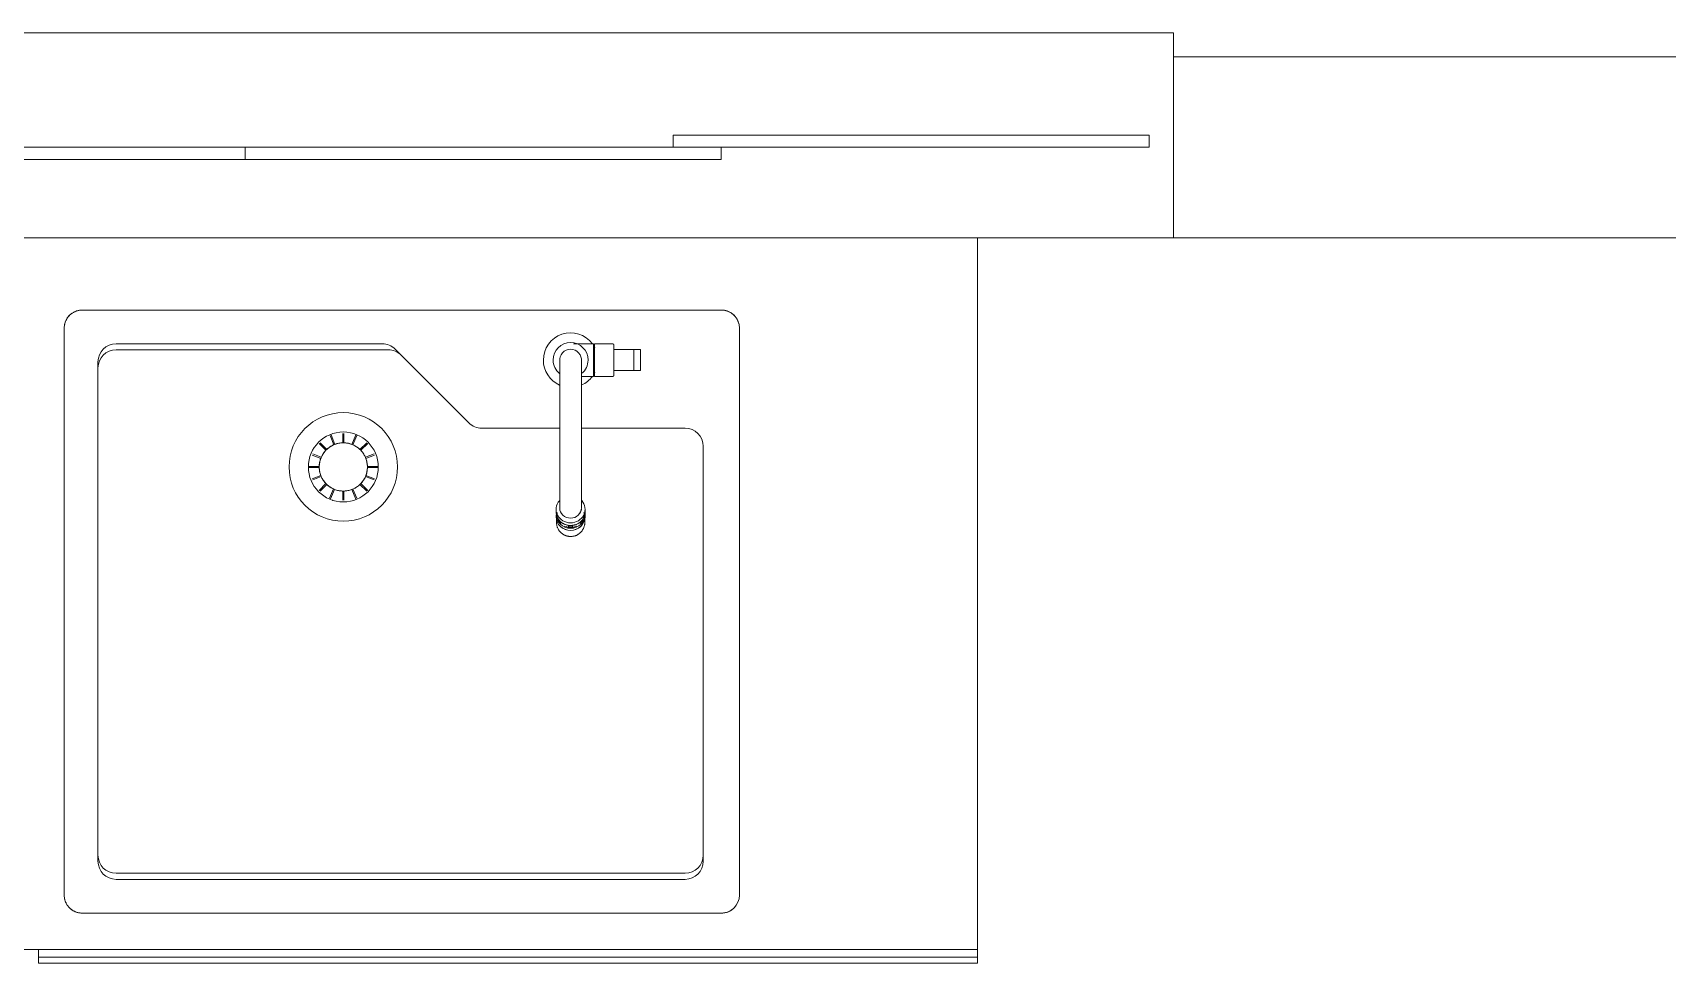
# Model space of a CAD drawing. Header units: millimetres. Extents: x 565.4 to 596.6, y 239.2 to 280.8.
# Drawn here: x 570.659 to 572.014, y 265.059 to 265.83 of the extents above; entities that cross this region are included whole.
import ezdxf

# ---------------------------------------------------------------- set-up
doc = ezdxf.new("R2010")
doc.units = ezdxf.units.MM
doc.header["$LTSCALE"] = 75
for name, color, linetype, lineweight in [('A Arquitetura LRZ', 252, 'Continuous', 9), ('A Esquadrias LRZ', 252, 'Continuous', 9), ('A Mobiliário LRZ', 253, 'Continuous', 9)]:
    doc.layers.add(name, color=color, linetype=linetype, lineweight=lineweight)

msp = doc.modelspace()

# ---------------------------------------------------------------- linework, layer by layer
at = {"layer": 'A Arquitetura LRZ'}
for p, q in [((573.7598, 265.8104), (571.6048, 265.8104)), ((571.6048, 265.6604), (573.1848, 265.6604))]:
    msp.add_line(p, q, dxfattribs=at)
at = {"layer": 'A Esquadrias LRZ'}
for p, q in [((571.6048, 265.8304), (570.0648, 265.8304)), ((571.6048, 265.6604), (571.6048, 265.8304)), ((571.1898, 265.7454), (571.5848, 265.7454)), ((571.1898, 265.7354), (571.1898, 265.7454)), ((571.5848, 265.7454), (571.5848, 265.7354)), ((570.4398, 265.7354), (570.8348, 265.7354)), ((570.8348, 265.7254), (570.4398, 265.7254)), ((570.8348, 265.7354), (570.8348, 265.7254)), ((570.8348, 265.7354), (571.2298, 265.7354)), ((570.8348, 265.7254), (570.8348, 265.7354)), ((571.2298, 265.7254), (570.8348, 265.7254)), ((571.5848, 265.7354), (571.1898, 265.7354)), ((571.2298, 265.7354), (571.2298, 265.7254)), ((570.0648, 265.6604), (571.6048, 265.6604))]:
    msp.add_line(p, q, dxfattribs=at)
at = {"layer": 'A Mobiliário LRZ'}
for p, q in [((571.4423, 265.6604), (571.4423, 265.0704)), ((570.6851, 265.588), (570.685, 265.5874)), ((570.6852, 265.5886), (570.6851, 265.588)), ((570.6853, 265.5892), (570.6852, 265.5886)), ((570.6855, 265.5898), (570.6853, 265.5892)), ((570.6857, 265.5904), (570.6855, 265.5898)), ((570.6859, 265.5909), (570.6857, 265.5904)), ((570.6861, 265.5915), (570.6859, 265.5909)), ((570.6863, 265.592), (570.6861, 265.5915)), ((570.6866, 265.5925), (570.6863, 265.592)), ((570.6869, 265.5931), (570.6866, 265.5925)), ((570.6872, 265.5936), (570.6869, 265.5931)), ((570.6876, 265.5941), (570.6872, 265.5936)), ((570.6879, 265.5946), (570.6876, 265.5941)), ((570.6883, 265.595), (570.6879, 265.5946)), ((570.6887, 265.5955), (570.6883, 265.595)), ((570.6891, 265.5959), (570.6887, 265.5955)), ((570.6895, 265.5964), (570.6891, 265.5959)), ((570.69, 265.5968), (570.6895, 265.5964)), ((570.6904, 265.5971), (570.69, 265.5968)), ((570.6909, 265.5975), (570.6904, 265.5971)), ((570.6914, 265.5979), (570.6909, 265.5975)), ((570.6919, 265.5982), (570.6914, 265.5979)), ((570.6924, 265.5985), (570.6919, 265.5982)), ((570.6929, 265.5988), (570.6924, 265.5985)), ((570.6935, 265.599), (570.6929, 265.5988)), ((570.694, 265.5993), (570.6935, 265.599)), ((570.6946, 265.5995), (570.694, 265.5993)), ((570.6951, 265.5997), (570.6946, 265.5995)), ((570.6957, 265.5999), (570.6951, 265.5997)), ((570.6963, 265.6), (570.6957, 265.5999)), ((570.6969, 265.6002), (570.6963, 265.6)), ((570.6975, 265.6003), (570.6969, 265.6002)), ((570.6981, 265.6004), (570.6975, 265.6003)), ((570.6986, 265.6004), (570.6981, 265.6004)), ((570.6992, 265.6005), (570.6986, 265.6004)), ((570.6998, 265.6005), (570.6992, 265.6005)), ((571.2298, 265.6005), (570.6998, 265.6005)), ((570.6998, 265.6005), (571.2298, 265.6005)), ((571.23, 265.6005), (571.2298, 265.6005)), ((571.2306, 265.6005), (571.23, 265.6005)), ((571.2312, 265.6004), (571.2306, 265.6005)), ((571.2318, 265.6004), (571.2312, 265.6004)), ((571.2324, 265.6003), (571.2318, 265.6004)), ((571.233, 265.6001), (571.2324, 265.6003)), ((571.2336, 265.6), (571.233, 265.6001)), ((571.2341, 265.5998), (571.2336, 265.6)), ((571.2347, 265.5997), (571.2341, 265.5998)), ((571.2353, 265.5995), (571.2347, 265.5997)), ((571.2358, 265.5992), (571.2353, 265.5995)), ((571.2364, 265.599), (571.2358, 265.5992)), ((571.2369, 265.5987), (571.2364, 265.599)), ((571.2374, 265.5984), (571.2369, 265.5987)), ((571.238, 265.5981), (571.2374, 265.5984)), ((571.2384, 265.5978), (571.238, 265.5981)), ((571.2389, 265.5974), (571.2384, 265.5978)), ((571.2394, 265.597), (571.2389, 265.5974)), ((571.2399, 265.5966), (571.2394, 265.597)), ((571.2403, 265.5962), (571.2399, 265.5966)), ((571.2407, 265.5958), (571.2403, 265.5962)), ((571.2411, 265.5954), (571.2407, 265.5958)), ((571.2415, 265.5949), (571.2411, 265.5954)), ((571.2419, 265.5944), (571.2415, 265.5949)), ((571.2422, 265.5939), (571.2419, 265.5944)), ((571.2426, 265.5934), (571.2422, 265.5939)), ((571.2429, 265.5929), (571.2426, 265.5934)), ((571.2432, 265.5924), (571.2429, 265.5929)), ((571.2434, 265.5919), (571.2432, 265.5924)), ((571.2437, 265.5913), (571.2434, 265.5919)), ((571.2439, 265.5908), (571.2437, 265.5913)), ((571.2441, 265.5902), (571.2439, 265.5908)), ((571.2443, 265.5896), (571.2441, 265.5902)), ((571.2444, 265.589), (571.2443, 265.5896)), ((571.2445, 265.5885), (571.2444, 265.589)), ((571.2447, 265.5879), (571.2445, 265.5885)), ((571.2447, 265.5873), (571.2447, 265.5879)), ((570.6849, 265.5862), (570.6848, 265.5856)), ((570.6848, 265.5856), (570.6848, 265.5855)), ((570.6848, 265.5855), (570.6848, 265.1155)), ((570.6848, 265.1155), (570.6848, 265.5855)), ((570.685, 265.5874), (570.6849, 265.5868)), ((570.6849, 265.5868), (570.6849, 265.5862)), ((571.2448, 265.5867), (571.2447, 265.5873)), ((571.2448, 265.5861), (571.2448, 265.5867)), ((571.2448, 265.5855), (571.2448, 265.5861)), ((571.2448, 265.1155), (571.2448, 265.5855)), ((571.2448, 265.5855), (571.2448, 265.1155)), ((570.7278, 265.5725), (570.9486, 265.5725)), ((570.7278, 265.5675), (570.9536, 265.5675)), ((570.9592, 265.5681), (571.0205, 265.5069)), ((571.1237, 265.5725), (571.1073, 265.5725)), ((571.1237, 265.5725), (571.1237, 265.559)), ((571.1245, 265.5705), (571.1237, 265.5705)), ((571.1397, 265.5725), (571.1245, 265.5725)), ((571.1245, 265.5725), (571.1245, 265.559)), ((571.1397, 265.5725), (571.1397, 265.5725)), ((571.1397, 265.5725), (571.1398, 265.5725)), ((571.1398, 265.5725), (571.1398, 265.5725)), ((571.1398, 265.5725), (571.1398, 265.5725)), ((571.1398, 265.5725), (571.1399, 265.5725)), ((571.1399, 265.5725), (571.1399, 265.5725)), ((571.1399, 265.5725), (571.14, 265.5725)), ((571.14, 265.5725), (571.14, 265.5724)), ((571.14, 265.5724), (571.14, 265.5724)), ((571.14, 265.5724), (571.1401, 265.5724)), ((571.1401, 265.5724), (571.1401, 265.5724)), ((571.1401, 265.5724), (571.1401, 265.5724)), ((571.1401, 265.5724), (571.1402, 265.5724)), ((571.1402, 265.5724), (571.1402, 265.5723)), ((571.1402, 265.5723), (571.1402, 265.5723)), ((571.1402, 265.5723), (571.1403, 265.5723)), ((571.1403, 265.5723), (571.1403, 265.5723)), ((571.1403, 265.5723), (571.1403, 265.5722)), ((571.1403, 265.5722), (571.1404, 265.5722)), ((571.1404, 265.5722), (571.1404, 265.5722)), ((571.1404, 265.5722), (571.1404, 265.5722)), ((571.1404, 265.5722), (571.1405, 265.5721)), ((571.1405, 265.5721), (571.1405, 265.5721)), ((571.1405, 265.5721), (571.1405, 265.5721)), ((571.1405, 265.5721), (571.1405, 265.572)), ((571.1405, 265.572), (571.1405, 265.572)), ((571.1405, 265.572), (571.1406, 265.572)), ((571.1406, 265.572), (571.1406, 265.5719)), ((571.1406, 265.5719), (571.1406, 265.5719)), ((571.1406, 265.5719), (571.1406, 265.5719)), ((571.1406, 265.5719), (571.1406, 265.5718)), ((571.1406, 265.5718), (571.1406, 265.5718)), ((571.1406, 265.5718), (571.1406, 265.5717)), ((571.1406, 265.5717), (571.1407, 265.5717)), ((571.1407, 265.5717), (571.1407, 265.5717)), ((571.1407, 265.5717), (571.1407, 265.5716)), ((571.1407, 265.5716), (571.1407, 265.5716)), ((571.1407, 265.5716), (571.1407, 265.5715)), ((571.1407, 265.5715), (571.1407, 265.5715)), ((571.1407, 265.5715), (571.1407, 265.5715)), ((571.1407, 265.5714), (571.1407, 265.5715)), ((571.1407, 265.5715), (571.1407, 265.5715)), ((571.1407, 265.5715), (571.1407, 265.5715)), ((571.1407, 265.5715), (571.1407, 265.5714)), ((571.1407, 265.5713), (571.1407, 265.5714)), ((571.1407, 265.5714), (571.1407, 265.5714)), ((571.1407, 265.5714), (571.1407, 265.5714)), ((571.1407, 265.5714), (571.1407, 265.5713)), ((571.1407, 265.5712), (571.1407, 265.5713)), ((571.1407, 265.5713), (571.1407, 265.5712)), ((571.1407, 265.5711), (571.1407, 265.5712)), ((571.1407, 265.5712), (571.1407, 265.5711)), ((571.1407, 265.571), (571.1407, 265.5711)), ((571.1407, 265.5711), (571.1407, 265.571)), ((571.1407, 265.5708), (571.1407, 265.571)), ((571.1407, 265.571), (571.1407, 265.5709)), ((571.1407, 265.5709), (571.1407, 265.5707)), ((571.1407, 265.5706), (571.1407, 265.5708)), ((571.1407, 265.5707), (571.1407, 265.5705)), ((571.1407, 265.5704), (571.1407, 265.5706)), ((571.1407, 265.5705), (571.1407, 265.5703)), ((571.1407, 265.5702), (571.1407, 265.5704)), ((571.1407, 265.5703), (571.1407, 265.5701)), ((571.1407, 265.57), (571.1407, 265.5702)), ((571.1407, 265.5701), (571.1407, 265.5698)), ((571.1407, 265.5698), (571.1407, 265.57)), ((571.1407, 265.5695), (571.1407, 265.5698)), ((571.1407, 265.5698), (571.1407, 265.5696)), ((571.1407, 265.5696), (571.1407, 265.5693)), ((571.1407, 265.5692), (571.1407, 265.5695)), ((571.1407, 265.5693), (571.1407, 265.569)), ((571.1407, 265.5689), (571.1407, 265.5692)), ((571.1407, 265.569), (571.1407, 265.5687)), ((571.1407, 265.5686), (571.1407, 265.5689)), ((571.1407, 265.5687), (571.1407, 265.5684)), ((571.1407, 265.5683), (571.1407, 265.5686)), ((571.1407, 265.5684), (571.1407, 265.5681)), ((571.1407, 265.568), (571.1407, 265.5683)), ((571.1407, 265.5681), (571.1407, 265.5677)), ((571.1407, 265.5676), (571.1407, 265.568)), ((571.1572, 265.5677), (571.1407, 265.5677)), ((571.1407, 265.5677), (571.1407, 265.5673)), ((571.1407, 265.5672), (571.1407, 265.5676)), ((571.1407, 265.5673), (571.1407, 265.567)), ((571.1407, 265.5668), (571.1407, 265.5672)), ((571.1407, 265.567), (571.1407, 265.5666)), ((571.1407, 265.5665), (571.1407, 265.5668)), ((571.1407, 265.5665), (571.1407, 265.559)), ((571.1407, 265.566), (571.1407, 265.5665)), ((571.1407, 265.5656), (571.1407, 265.566)), ((571.1407, 265.5652), (571.1407, 265.5656)), ((571.1407, 265.5648), (571.1407, 265.5652)), ((571.1407, 265.5643), (571.1407, 265.5648)), ((571.1407, 265.5639), (571.1407, 265.5643)), ((571.1407, 265.5634), (571.1407, 265.5639)), ((571.1407, 265.5629), (571.1407, 265.5634)), ((571.1407, 265.5624), (571.1407, 265.5629)), ((571.1407, 265.562), (571.1407, 265.5624)), ((571.1407, 265.5615), (571.1407, 265.562)), ((571.1407, 265.561), (571.1407, 265.5615)), ((571.1407, 265.5605), (571.1407, 265.561)), ((571.1629, 265.5677), (571.1572, 265.5677)), ((571.1572, 265.5503), (571.1572, 265.5677)), ((571.1629, 265.5677), (571.1629, 265.5503)), ((570.7128, 265.1435), (570.7128, 265.5575)), ((571.0958, 265.559), (571.0958, 265.5589)), ((571.0958, 265.5589), (571.0958, 265.5588)), ((571.0958, 265.5588), (571.0958, 265.5585)), ((571.0958, 265.5585), (571.0958, 265.5581)), ((571.0958, 265.5581), (571.0958, 265.5576)), ((571.0958, 265.5576), (571.0958, 265.557)), ((571.0958, 265.557), (571.0958, 265.5563)), ((571.0958, 265.5563), (571.0958, 265.5555)), ((571.0958, 265.5555), (571.0958, 265.5546)), ((571.0958, 265.5546), (571.0958, 265.5535)), ((571.0958, 265.5535), (571.0958, 265.5524)), ((571.0958, 265.5524), (571.0958, 265.5518)), ((571.0958, 265.5518), (571.0958, 265.5506)), ((571.0958, 265.5506), (571.0958, 265.5492)), ((571.0958, 265.5492), (571.0958, 265.5478)), ((571.0958, 265.5478), (571.0958, 265.5463)), ((571.1138, 265.5589), (571.1138, 265.559)), ((571.1138, 265.559), (571.1138, 265.559)), ((571.1138, 265.5586), (571.1138, 265.5589)), ((571.1138, 265.5583), (571.1138, 265.5586)), ((571.1138, 265.5579), (571.1138, 265.5583)), ((571.1138, 265.5573), (571.1138, 265.5579)), ((571.1138, 265.5566), (571.1138, 265.5573)), ((571.1138, 265.5559), (571.1138, 265.5566)), ((571.1138, 265.555), (571.1138, 265.5559)), ((571.1138, 265.554), (571.1138, 265.555)), ((571.1138, 265.553), (571.1138, 265.554)), ((571.1138, 265.5518), (571.1138, 265.553)), ((571.1138, 265.5514), (571.1138, 265.5518)), ((571.1138, 265.5501), (571.1138, 265.5514)), ((571.1138, 265.5488), (571.1138, 265.5501)), ((571.1138, 265.5473), (571.1138, 265.5488)), ((571.1138, 265.5458), (571.1138, 265.5473)), ((571.1237, 265.559), (571.1237, 265.5455)), ((571.1237, 265.5475), (571.1245, 265.5475)), ((571.1245, 265.559), (571.1245, 265.5455)), ((571.1407, 265.56), (571.1407, 265.5605)), ((571.1407, 265.5595), (571.1407, 265.56)), ((571.1407, 265.559), (571.1407, 265.5595)), ((571.1407, 265.559), (571.1407, 265.5515)), ((571.1407, 265.5589), (571.1407, 265.559)), ((571.1407, 265.5584), (571.1407, 265.5589)), ((571.1407, 265.5579), (571.1407, 265.5584)), ((571.1407, 265.5574), (571.1407, 265.5579)), ((571.1407, 265.5569), (571.1407, 265.5574)), ((571.1407, 265.5564), (571.1407, 265.5569)), ((571.1407, 265.5559), (571.1407, 265.5564)), ((571.1407, 265.5554), (571.1407, 265.5559)), ((571.1407, 265.5549), (571.1407, 265.5554)), ((571.1407, 265.5545), (571.1407, 265.5549)), ((571.1407, 265.554), (571.1407, 265.5545)), ((571.1407, 265.5535), (571.1407, 265.554)), ((571.1407, 265.5531), (571.1407, 265.5535)), ((571.1407, 265.5527), (571.1407, 265.5531)), ((571.1407, 265.5522), (571.1407, 265.5527)), ((571.1407, 265.5518), (571.1407, 265.5522)), ((571.1407, 265.5514), (571.1407, 265.5518)), ((571.1407, 265.5515), (571.1407, 265.5511)), ((571.1407, 265.551), (571.1407, 265.5514)), ((571.1407, 265.5511), (571.1407, 265.5507)), ((571.1407, 265.5506), (571.1407, 265.551)), ((571.1407, 265.5507), (571.1407, 265.5504)), ((571.1407, 265.5503), (571.1407, 265.5506)), ((571.1407, 265.5504), (571.1407, 265.55)), ((571.1407, 265.5503), (571.1572, 265.5503)), ((571.1407, 265.5499), (571.1407, 265.5503)), ((571.1407, 265.55), (571.1407, 265.5497)), ((571.1407, 265.5496), (571.1407, 265.5499)), ((571.1407, 265.5497), (571.1407, 265.5494)), ((571.1407, 265.5493), (571.1407, 265.5496)), ((571.1407, 265.5494), (571.1407, 265.549)), ((571.1407, 265.549), (571.1407, 265.5493)), ((571.1407, 265.549), (571.1407, 265.5488)), ((571.1407, 265.5487), (571.1407, 265.549)), ((571.1407, 265.5488), (571.1407, 265.5485)), ((571.1407, 265.5484), (571.1407, 265.5487)), ((571.1407, 265.5485), (571.1407, 265.5482)), ((571.1407, 265.5481), (571.1407, 265.5484)), ((571.1407, 265.5482), (571.1407, 265.548)), ((571.1407, 265.5479), (571.1407, 265.5481)), ((571.1407, 265.548), (571.1407, 265.5477)), ((571.1407, 265.5477), (571.1407, 265.5479)), ((571.1407, 265.5477), (571.1407, 265.5475)), ((571.1407, 265.5475), (571.1407, 265.5477)), ((571.1407, 265.5475), (571.1407, 265.5473)), ((571.1407, 265.5473), (571.1407, 265.5475)), ((571.1407, 265.5473), (571.1407, 265.5472)), ((571.1407, 265.5471), (571.1407, 265.5473)), ((571.1407, 265.5472), (571.1407, 265.547)), ((571.1407, 265.547), (571.1407, 265.5471)), ((571.1407, 265.547), (571.1407, 265.5469)), ((571.1407, 265.5468), (571.1407, 265.547)), ((571.1572, 265.5503), (571.1629, 265.5503)), ((571.0958, 265.5463), (571.0958, 265.5448)), ((571.0958, 265.5448), (571.0958, 265.5431)), ((571.0958, 265.5431), (571.0958, 265.5414)), ((571.0958, 265.5414), (571.0958, 265.5395)), ((571.0958, 265.5395), (571.0958, 265.5376)), ((571.0958, 265.5376), (571.0958, 265.5357)), ((571.0958, 265.5357), (571.0958, 265.5336)), ((571.0958, 265.5336), (571.0958, 265.5315)), ((571.1136, 265.5455), (571.1237, 265.5455)), ((571.1138, 265.5442), (571.1138, 265.5458)), ((571.1138, 265.5425), (571.1138, 265.5442)), ((571.1138, 265.5408), (571.1138, 265.5425)), ((571.1138, 265.5389), (571.1138, 265.5408)), ((571.1138, 265.537), (571.1138, 265.5389)), ((571.1138, 265.535), (571.1138, 265.537)), ((571.1138, 265.5329), (571.1138, 265.535)), ((571.1245, 265.5455), (571.1397, 265.5455)), ((571.1398, 265.5455), (571.1397, 265.5455)), ((571.1397, 265.5455), (571.1397, 265.5455)), ((571.1397, 265.5455), (571.1397, 265.5455)), ((571.1399, 265.5455), (571.1398, 265.5455)), ((571.1398, 265.5455), (571.1398, 265.5455)), ((571.1398, 265.5455), (571.1398, 265.5455)), ((571.14, 265.5455), (571.1399, 265.5455)), ((571.1399, 265.5455), (571.1399, 265.5455)), ((571.1401, 265.5456), (571.14, 265.5456)), ((571.14, 265.5456), (571.14, 265.5455)), ((571.14, 265.5455), (571.14, 265.5455)), ((571.1402, 265.5456), (571.1401, 265.5456)), ((571.1401, 265.5456), (571.1401, 265.5456)), ((571.1403, 265.5457), (571.1402, 265.5456)), ((571.1402, 265.5456), (571.1402, 265.5456)), ((571.1402, 265.5456), (571.1402, 265.5456)), ((571.1404, 265.5458), (571.1403, 265.5457)), ((571.1403, 265.5457), (571.1403, 265.5457)), ((571.1403, 265.5457), (571.1403, 265.5457)), ((571.1403, 265.5457), (571.1403, 265.5457)), ((571.1405, 265.5459), (571.1404, 265.5458)), ((571.1404, 265.5458), (571.1404, 265.5458)), ((571.1404, 265.5458), (571.1404, 265.5458)), ((571.1406, 265.546), (571.1405, 265.546)), ((571.1405, 265.546), (571.1405, 265.546)), ((571.1405, 265.546), (571.1405, 265.5459)), ((571.1405, 265.5459), (571.1405, 265.5459)), ((571.1405, 265.5459), (571.1405, 265.5459)), ((571.1407, 265.5463), (571.1406, 265.5462)), ((571.1406, 265.5462), (571.1406, 265.5462)), ((571.1406, 265.5462), (571.1406, 265.5461)), ((571.1406, 265.5461), (571.1406, 265.5461)), ((571.1406, 265.5461), (571.1406, 265.5461)), ((571.1406, 265.5461), (571.1406, 265.546)), ((571.1407, 265.5469), (571.1407, 265.5468)), ((571.1407, 265.5468), (571.1407, 265.5467)), ((571.1407, 265.5467), (571.1407, 265.5468)), ((571.1407, 265.5467), (571.1407, 265.5466)), ((571.1407, 265.5466), (571.1407, 265.5467)), ((571.1407, 265.5466), (571.1407, 265.5465)), ((571.1407, 265.5465), (571.1407, 265.5466)), ((571.1407, 265.5466), (571.1407, 265.5466)), ((571.1407, 265.5465), (571.1407, 265.5464)), ((571.1407, 265.5465), (571.1407, 265.5465)), ((571.1407, 265.5465), (571.1407, 265.5465)), ((571.1407, 265.5465), (571.1407, 265.5465)), ((571.1407, 265.5465), (571.1407, 265.5465)), ((571.1407, 265.5464), (571.1407, 265.5464)), ((571.1407, 265.5464), (571.1407, 265.5464)), ((571.1407, 265.5464), (571.1407, 265.5463)), ((571.1407, 265.5463), (571.1407, 265.5463)), ((571.1407, 265.5463), (571.1407, 265.5463)), ((571.0958, 265.5315), (571.0958, 265.5308)), ((571.0958, 265.5308), (571.0958, 265.5289)), ((571.0958, 265.5289), (571.0958, 265.5269)), ((571.0958, 265.5269), (571.0958, 265.5248)), ((571.0958, 265.5248), (571.0958, 265.5227)), ((571.0958, 265.5227), (571.0958, 265.5206)), ((571.0958, 265.5206), (571.0958, 265.5184)), ((571.1138, 265.5308), (571.1138, 265.5329)), ((571.1138, 265.5303), (571.1138, 265.5308)), ((571.1138, 265.5284), (571.1138, 265.5303)), ((571.1138, 265.5264), (571.1138, 265.5284)), ((571.1138, 265.5243), (571.1138, 265.5264)), ((571.1138, 265.5222), (571.1138, 265.5243)), ((571.1138, 265.52), (571.1138, 265.5222)), ((571.1138, 265.5179), (571.1138, 265.52)), ((571.0958, 265.5184), (571.0958, 265.5162)), ((571.0958, 265.5162), (571.0958, 265.514)), ((571.0958, 265.514), (571.0958, 265.5117)), ((571.0958, 265.5117), (571.0958, 265.5094)), ((571.0958, 265.5094), (571.0958, 265.5071)), ((571.0958, 265.5071), (571.0958, 265.5048)), ((571.1138, 265.5157), (571.1138, 265.5179)), ((571.1138, 265.5134), (571.1138, 265.5157)), ((571.1138, 265.5111), (571.1138, 265.5134)), ((571.1138, 265.5088), (571.1138, 265.5111)), ((571.1138, 265.5065), (571.1138, 265.5088)), ((571.1138, 265.5042), (571.1138, 265.5065)), ((570.9084, 265.4888), (570.9053, 265.4965)), ((570.9061, 265.4971), (570.9093, 265.4891)), ((570.9158, 265.4904), (570.9158, 265.498)), ((570.9168, 265.498), (570.9168, 265.4904)), ((570.9234, 265.4891), (570.9266, 265.4971)), ((570.9274, 265.4965), (570.9243, 265.4888)), ((571.0311, 265.5025), (571.0959, 265.5025)), ((571.0958, 265.5048), (571.0958, 265.5025)), ((571.0958, 265.5025), (571.0958, 265.5001)), ((571.0958, 265.5001), (571.0958, 265.4978)), ((571.0958, 265.4978), (571.0958, 265.4954)), ((571.0958, 265.4954), (571.0958, 265.4931)), ((571.0958, 265.4931), (571.0958, 265.4907)), ((571.1138, 265.5019), (571.1138, 265.5042)), ((571.1138, 265.5025), (571.1998, 265.5025)), ((571.1138, 265.4995), (571.1138, 265.5019)), ((571.1138, 265.4972), (571.1138, 265.4995)), ((571.1138, 265.4948), (571.1138, 265.4972)), ((571.1138, 265.4925), (571.1138, 265.4948)), ((570.8976, 265.4774), (570.8906, 265.4803)), ((570.8909, 265.4812), (570.898, 265.4784)), ((570.9019, 265.4842), (570.8962, 265.4899)), ((570.897, 265.4904), (570.9026, 265.4849)), ((570.8984, 265.4793), (570.8981, 265.4786)), ((570.8988, 265.48), (570.8984, 265.4793)), ((570.8992, 265.4807), (570.8988, 265.48)), ((570.8996, 265.4814), (570.8992, 265.4807)), ((570.9001, 265.4821), (570.8996, 265.4814)), ((570.9006, 265.4827), (570.9001, 265.4821)), ((570.9011, 265.4833), (570.9006, 265.4827)), ((570.9016, 265.4839), (570.9011, 265.4833)), ((570.9022, 265.4845), (570.9016, 265.4839)), ((570.9027, 265.485), (570.9022, 265.4845)), ((570.9033, 265.4856), (570.9027, 265.485)), ((570.9039, 265.4861), (570.9033, 265.4856)), ((570.9046, 265.4866), (570.9039, 265.4861)), ((570.9052, 265.487), (570.9046, 265.4866)), ((570.9059, 265.4875), (570.9052, 265.487)), ((570.9066, 265.4879), (570.9059, 265.4875)), ((570.9073, 265.4882), (570.9066, 265.4879)), ((570.908, 265.4886), (570.9073, 265.4882)), ((570.9088, 265.4889), (570.908, 265.4886)), ((570.9095, 265.4892), (570.9088, 265.4889)), ((570.9103, 265.4895), (570.9095, 265.4892)), ((570.911, 265.4897), (570.9103, 265.4895)), ((570.9118, 265.4899), (570.911, 265.4897)), ((570.9126, 265.49), (570.9118, 265.4899)), ((570.9134, 265.4902), (570.9126, 265.49)), ((570.9142, 265.4903), (570.9134, 265.4902)), ((570.915, 265.4904), (570.9142, 265.4903)), ((570.9158, 265.4904), (570.915, 265.4904)), ((570.9166, 265.4904), (570.9158, 265.4904)), ((570.9174, 265.4904), (570.9166, 265.4904)), ((570.9182, 265.4903), (570.9174, 265.4904)), ((570.919, 265.4902), (570.9182, 265.4903)), ((570.9197, 265.4901), (570.919, 265.4902)), ((570.9205, 265.49), (570.9197, 265.4901)), ((570.9213, 265.4898), (570.9205, 265.49)), ((570.9221, 265.4896), (570.9213, 265.4898)), ((570.9228, 265.4893), (570.9221, 265.4896)), ((570.9236, 265.489), (570.9228, 265.4893)), ((570.9243, 265.4887), (570.9236, 265.489)), ((570.9251, 265.4884), (570.9243, 265.4887)), ((570.9258, 265.488), (570.9251, 265.4884)), ((570.9265, 265.4877), (570.9258, 265.488)), ((570.9272, 265.4872), (570.9265, 265.4877)), ((570.9278, 265.4868), (570.9272, 265.4872)), ((570.9285, 265.4863), (570.9278, 265.4868)), ((570.9291, 265.4858), (570.9285, 265.4863)), ((570.9297, 265.4853), (570.9291, 265.4858)), ((570.9303, 265.4848), (570.9297, 265.4853)), ((570.9301, 265.4849), (570.9357, 265.4904)), ((570.9308, 265.4842), (570.9303, 265.4848)), ((570.9365, 265.4899), (570.9308, 265.4842)), ((570.9314, 265.4836), (570.9308, 265.4842)), ((570.9319, 265.483), (570.9314, 265.4836)), ((570.9324, 265.4823), (570.9319, 265.483)), ((570.9329, 265.4817), (570.9324, 265.4823)), ((570.9333, 265.481), (570.9329, 265.4817)), ((570.9337, 265.4803), (570.9333, 265.481)), ((570.9341, 265.4796), (570.9337, 265.4803)), ((570.9344, 265.4789), (570.9341, 265.4796)), ((570.9347, 265.4784), (570.9418, 265.4812)), ((570.9421, 265.4803), (570.9351, 265.4774)), ((571.0958, 265.4907), (571.0958, 265.4884)), ((571.0958, 265.4884), (571.0958, 265.486)), ((571.0958, 265.486), (571.0958, 265.4837)), ((571.0958, 265.4837), (571.0958, 265.4815)), ((571.0958, 265.4815), (571.0958, 265.4792)), ((571.0958, 265.4792), (571.0958, 265.477)), ((571.1138, 265.4901), (571.1138, 265.4925)), ((571.1138, 265.4878), (571.1138, 265.4901)), ((571.1138, 265.4855), (571.1138, 265.4878)), ((571.1138, 265.4832), (571.1138, 265.4855)), ((571.1138, 265.4809), (571.1138, 265.4832)), ((571.1138, 265.4786), (571.1138, 265.4809)), ((571.2148, 265.4875), (571.2148, 265.1435)), ((570.8875, 265.4709), (570.8964, 265.4709)), ((570.8964, 265.4699), (570.8875, 265.4699)), ((570.8964, 265.4708), (570.8963, 265.4704)), ((570.8963, 265.4704), (570.8964, 265.4696)), ((570.8965, 265.4732), (570.8964, 265.4724)), ((570.8964, 265.4724), (570.8964, 265.4716)), ((570.8964, 265.4716), (570.8964, 265.4708)), ((570.8964, 265.4696), (570.8964, 265.4688)), ((570.8964, 265.4688), (570.8965, 265.468)), ((570.8967, 265.474), (570.8965, 265.4732)), ((570.8965, 265.468), (570.8966, 265.4672)), ((570.8966, 265.4672), (570.8967, 265.4664)), ((570.8968, 265.4748), (570.8967, 265.474)), ((570.8967, 265.4664), (570.8969, 265.4656)), ((570.897, 265.4756), (570.8968, 265.4748)), ((570.8969, 265.4656), (570.8971, 265.4649)), ((570.8972, 265.4763), (570.897, 265.4756)), ((570.8975, 265.4771), (570.8972, 265.4763)), ((570.8978, 265.4779), (570.8975, 265.4771)), ((570.8981, 265.4786), (570.8978, 265.4779)), ((570.9348, 265.4782), (570.9344, 265.4789)), ((570.9351, 265.4774), (570.9348, 265.4782)), ((570.9353, 265.4767), (570.9351, 265.4774)), ((570.9356, 265.4759), (570.9353, 265.4767)), ((570.9358, 265.4752), (570.9356, 265.4759)), ((570.9357, 265.4652), (570.9359, 265.466)), ((570.9359, 265.4744), (570.9358, 265.4752)), ((570.9361, 265.4736), (570.9359, 265.4744)), ((570.9359, 265.466), (570.936, 265.4668)), ((570.936, 265.4668), (570.9361, 265.4676)), ((570.9362, 265.4728), (570.9361, 265.4736)), ((570.9361, 265.4676), (570.9362, 265.4684)), ((570.9363, 265.472), (570.9362, 265.4728)), ((570.9362, 265.4684), (570.9363, 265.4692)), ((570.9363, 265.4712), (570.9363, 265.472)), ((570.9363, 265.4704), (570.9363, 265.4712)), ((570.9363, 265.4709), (570.9452, 265.4709)), ((570.9363, 265.47), (570.9363, 265.4704)), ((570.9363, 265.4692), (570.9363, 265.47)), ((570.9452, 265.4699), (570.9363, 265.4699)), ((571.0958, 265.477), (571.0958, 265.4748)), ((571.0958, 265.4748), (571.0958, 265.4726)), ((571.0958, 265.4726), (571.0958, 265.4705)), ((571.0958, 265.4705), (571.0958, 265.4684)), ((571.0958, 265.4684), (571.0958, 265.4664)), ((571.0958, 265.4664), (571.0958, 265.4658)), ((571.0958, 265.4658), (571.0958, 265.4634)), ((571.1138, 265.4764), (571.1138, 265.4786)), ((571.1138, 265.4742), (571.1138, 265.4764)), ((571.1138, 265.4721), (571.1138, 265.4742)), ((571.1138, 265.4699), (571.1138, 265.4721)), ((571.1138, 265.4679), (571.1138, 265.4699)), ((571.1138, 265.4658), (571.1138, 265.4679)), ((571.1138, 265.4644), (571.1138, 265.4658)), ((570.8906, 265.4605), (570.8976, 265.4634)), ((570.898, 265.4625), (570.8909, 265.4596)), ((570.8962, 265.451), (570.9019, 265.4566)), ((570.9026, 265.4559), (570.897, 265.4504)), ((570.8971, 265.4649), (570.8974, 265.4641)), ((570.8974, 265.4641), (570.8976, 265.4634)), ((570.8976, 265.4634), (570.8979, 265.4626)), ((570.8979, 265.4626), (570.8983, 265.4619)), ((570.8983, 265.4619), (570.8986, 265.4612)), ((570.8986, 265.4612), (570.899, 265.4605)), ((570.899, 265.4605), (570.8994, 265.4598)), ((570.8994, 265.4598), (570.8998, 265.4591)), ((570.8998, 265.4591), (570.9003, 265.4585)), ((570.9003, 265.4585), (570.9008, 265.4578)), ((570.9008, 265.4578), (570.9013, 265.4572)), ((570.9013, 265.4572), (570.9018, 265.4566)), ((570.9018, 265.4566), (570.9024, 265.4561)), ((570.9024, 265.4561), (570.903, 265.4555)), ((570.903, 265.4555), (570.9036, 265.455)), ((570.9036, 265.455), (570.9042, 265.4545)), ((570.9042, 265.4545), (570.9049, 265.454)), ((570.9049, 265.454), (570.9055, 265.4536)), ((570.9049, 265.4446), (570.9081, 265.4522)), ((570.9055, 265.4536), (570.9062, 265.4532)), ((570.9062, 265.4532), (570.9069, 265.4528)), ((570.9069, 265.4528), (570.9076, 265.4524)), ((570.9076, 265.4524), (570.9084, 265.4521)), ((570.9084, 265.4521), (570.9091, 265.4518)), ((570.9239, 265.4519), (570.9247, 265.4522)), ((570.9243, 265.4521), (570.9274, 265.4444)), ((570.9247, 265.4522), (570.9254, 265.4526)), ((570.9254, 265.4526), (570.9261, 265.4529)), ((570.9261, 265.4529), (570.9268, 265.4533)), ((570.9268, 265.4533), (570.9275, 265.4538)), ((570.9275, 265.4538), (570.9281, 265.4542)), ((570.9281, 265.4542), (570.9288, 265.4547)), ((570.9288, 265.4547), (570.9294, 265.4552)), ((570.9294, 265.4552), (570.93, 265.4558)), ((570.93, 265.4558), (570.9305, 265.4563)), ((570.9357, 265.4504), (570.9301, 265.4559)), ((570.9305, 265.4563), (570.9311, 265.4569)), ((570.9308, 265.4566), (570.9365, 265.451)), ((570.9311, 265.4569), (570.9316, 265.4575)), ((570.9316, 265.4575), (570.9321, 265.4581)), ((570.9321, 265.4581), (570.9326, 265.4588)), ((570.9326, 265.4588), (570.9331, 265.4594)), ((570.9331, 265.4594), (570.9335, 265.4601)), ((570.9335, 265.4601), (570.9339, 265.4608)), ((570.9339, 265.4608), (570.9343, 265.4615)), ((570.9343, 265.4615), (570.9346, 265.4622)), ((570.9346, 265.4622), (570.9349, 265.463)), ((570.9418, 265.4596), (570.9347, 265.4625)), ((570.9349, 265.463), (570.9352, 265.4637)), ((570.9351, 265.4634), (570.9421, 265.4605)), ((570.9352, 265.4637), (570.9354, 265.4645)), ((570.9354, 265.4645), (570.9357, 265.4652)), ((571.0958, 265.4634), (571.0958, 265.4611)), ((571.0958, 265.4611), (571.0958, 265.4588)), ((571.0958, 265.4588), (571.0958, 265.4566)), ((571.0958, 265.4566), (571.0958, 265.4545)), ((571.0958, 265.4545), (571.0958, 265.4525)), ((571.0958, 265.4525), (571.0958, 265.4505)), ((571.1138, 265.462), (571.1138, 265.4644)), ((571.1138, 265.4597), (571.1138, 265.462)), ((571.1138, 265.4575), (571.1138, 265.4597)), ((571.1138, 265.4553), (571.1138, 265.4575)), ((571.1138, 265.4533), (571.1138, 265.4553)), ((571.1138, 265.4513), (571.1138, 265.4533)), ((570.909, 265.4518), (570.9057, 265.444)), ((570.9091, 265.4518), (570.9099, 265.4515)), ((570.9099, 265.4515), (570.9106, 265.4512)), ((570.9106, 265.4512), (570.9114, 265.451)), ((570.9114, 265.451), (570.9122, 265.4508)), ((570.9122, 265.4508), (570.9129, 265.4507)), ((570.9129, 265.4507), (570.9137, 265.4506)), ((570.9137, 265.4506), (570.9145, 265.4505)), ((570.9145, 265.4505), (570.9153, 265.4504)), ((570.9153, 265.4504), (570.9161, 265.4504)), ((570.9158, 265.4428), (570.9158, 265.4504)), ((570.9161, 265.4504), (570.9169, 265.4504)), ((570.9168, 265.4504), (570.9168, 265.4428)), ((570.9169, 265.4504), (570.9177, 265.4505)), ((570.9177, 265.4505), (570.9185, 265.4505)), ((570.9185, 265.4505), (570.9193, 265.4506)), ((570.9193, 265.4506), (570.9201, 265.4508)), ((570.9201, 265.4508), (570.9209, 265.4509)), ((570.9209, 265.4509), (570.9217, 265.4511)), ((570.9217, 265.4511), (570.9224, 265.4514)), ((570.9224, 265.4514), (570.9232, 265.4516)), ((570.9232, 265.4516), (570.9239, 265.4519)), ((570.9266, 265.4437), (570.9234, 265.4517)), ((571.0958, 265.4505), (571.0958, 265.4486)), ((571.0958, 265.4486), (571.0958, 265.4468)), ((571.0958, 265.4468), (571.0958, 265.4451)), ((571.0958, 265.4451), (571.0958, 265.4435)), ((571.0958, 265.4435), (571.0958, 265.442)), ((571.0958, 265.442), (571.0958, 265.4406)), ((571.0958, 265.4406), (571.0958, 265.4393)), ((571.0958, 265.4393), (571.0958, 265.4381)), ((571.1138, 265.4494), (571.1138, 265.4513)), ((571.1138, 265.4475), (571.1138, 265.4494)), ((571.1138, 265.4458), (571.1138, 265.4475)), ((571.1138, 265.4442), (571.1138, 265.4458)), ((571.1138, 265.4426), (571.1138, 265.4442)), ((571.1138, 265.4412), (571.1138, 265.4426)), ((571.1138, 265.4398), (571.1138, 265.4412)), ((571.1138, 265.4386), (571.1138, 265.4398)), ((571.1138, 265.4374), (571.1138, 265.4386)), ((571.0928, 265.4353), (571.0928, 265.4331)), ((571.0928, 265.4331), (571.0929, 265.4327)), ((571.0928, 265.4308), (571.0928, 265.4291)), ((571.0929, 265.4327), (571.0929, 265.4322)), ((571.0929, 265.4322), (571.0929, 265.4318)), ((571.0929, 265.4318), (571.093, 265.4313)), ((571.093, 265.4313), (571.0931, 265.4309)), ((571.0931, 265.4309), (571.0932, 265.4304)), ((571.0931, 265.4287), (571.0931, 265.4245)), ((571.0932, 265.4304), (571.0933, 265.43)), ((571.0933, 265.43), (571.0935, 265.4296)), ((571.0935, 265.4296), (571.0936, 265.4291)), ((571.0936, 265.4291), (571.0938, 265.4287)), ((571.0938, 265.4327), (571.0937, 265.4318)), ((571.0938, 265.4287), (571.094, 265.4283)), ((571.094, 265.4283), (571.0942, 265.4279)), ((571.0942, 265.4279), (571.0944, 265.4275)), ((571.0944, 265.4275), (571.0947, 265.4271)), ((571.0947, 265.4271), (571.095, 265.4267)), ((571.095, 265.4267), (571.0952, 265.4264)), ((571.0952, 265.4264), (571.0955, 265.426)), ((571.0955, 265.426), (571.0958, 265.4257)), ((571.0958, 265.4381), (571.0958, 265.437)), ((571.0958, 265.437), (571.0958, 265.4364)), ((571.0958, 265.4257), (571.0962, 265.4253)), ((571.0962, 265.4253), (571.0965, 265.425)), ((571.0965, 265.425), (571.0969, 265.4247)), ((571.1131, 265.4249), (571.1134, 265.4252)), ((571.1134, 265.4252), (571.1138, 265.4256)), ((571.1138, 265.4364), (571.1138, 265.4374)), ((571.1138, 265.4256), (571.1141, 265.4259)), ((571.1141, 265.4259), (571.1144, 265.4263)), ((571.1144, 265.4263), (571.1147, 265.4266)), ((571.1147, 265.4266), (571.1149, 265.427)), ((571.1149, 265.427), (571.1152, 265.4274)), ((571.1152, 265.4274), (571.1154, 265.4278)), ((571.1154, 265.4278), (571.1156, 265.4282)), ((571.1156, 265.4282), (571.1158, 265.4286)), ((571.1158, 265.4286), (571.116, 265.429)), ((571.116, 265.4318), (571.1159, 265.4327)), ((571.116, 265.429), (571.1162, 265.4295)), ((571.1162, 265.4295), (571.1163, 265.4299)), ((571.1163, 265.4299), (571.1165, 265.4303)), ((571.1165, 265.4303), (571.1166, 265.4308)), ((571.1166, 265.4308), (571.1167, 265.4312)), ((571.1166, 265.4245), (571.1166, 265.4287)), ((571.1167, 265.4317), (571.1168, 265.4321)), ((571.1167, 265.4312), (571.1167, 265.4317)), ((571.1168, 265.4331), (571.1168, 265.4353)), ((571.1168, 265.433), (571.1168, 265.4331)), ((571.1168, 265.4326), (571.1168, 265.433)), ((571.1168, 265.4321), (571.1168, 265.4326)), ((571.1168, 265.4291), (571.1168, 265.4308)), ((571.0931, 265.4245), (571.0931, 265.424)), ((571.0931, 265.424), (571.0932, 265.4235)), ((571.0932, 265.4235), (571.0932, 265.423)), ((571.0932, 265.423), (571.0933, 265.4225)), ((571.0933, 265.4225), (571.0934, 265.422)), ((571.0934, 265.422), (571.0935, 265.4215)), ((571.0935, 265.4215), (571.0936, 265.421)), ((571.0936, 265.421), (571.0938, 265.4205)), ((571.0938, 265.4205), (571.094, 265.4201)), ((571.094, 265.4201), (571.0941, 265.4196)), ((571.0941, 265.4196), (571.0944, 265.4192)), ((571.0944, 265.4192), (571.0946, 265.4188)), ((571.0946, 265.4188), (571.0948, 265.4183)), ((571.0948, 265.4183), (571.0951, 265.4179)), ((571.0951, 265.4179), (571.0954, 265.4175)), ((571.0954, 265.4175), (571.0957, 265.4172)), ((571.0957, 265.4172), (571.096, 265.4168)), ((571.096, 265.4168), (571.0963, 265.4164)), ((571.0963, 265.4164), (571.0966, 265.4161)), ((571.0966, 265.4161), (571.0969, 265.4158)), ((571.0969, 265.4247), (571.0972, 265.4244)), ((571.0969, 265.4158), (571.0973, 265.4155)), ((571.0972, 265.4244), (571.0976, 265.4241)), ((571.0973, 265.4155), (571.0977, 265.4152)), ((571.0976, 265.4241), (571.098, 265.4239)), ((571.0977, 265.4152), (571.098, 265.4149)), ((571.098, 265.4239), (571.0984, 265.4236)), ((571.098, 265.4149), (571.0984, 265.4146)), ((571.0984, 265.4236), (571.0988, 265.4234)), ((571.0984, 265.4146), (571.0988, 265.4144)), ((571.0988, 265.4234), (571.0992, 265.4232)), ((571.0988, 265.4144), (571.0992, 265.4142)), ((571.0992, 265.4232), (571.0996, 265.4229)), ((571.0992, 265.4142), (571.0996, 265.414)), ((571.0996, 265.4229), (571.1001, 265.4228)), ((571.0996, 265.414), (571.1, 265.4138)), ((571.1, 265.4138), (571.1004, 265.4136)), ((571.1001, 265.4228), (571.1005, 265.4226)), ((571.1004, 265.4136), (571.1008, 265.4134)), ((571.1005, 265.4226), (571.101, 265.4224)), ((571.1008, 265.4134), (571.1012, 265.4133)), ((571.101, 265.4224), (571.1014, 265.4223)), ((571.1012, 265.4133), (571.1017, 265.4132)), ((571.1014, 265.4223), (571.1019, 265.4222)), ((571.1017, 265.4132), (571.1021, 265.413)), ((571.1019, 265.4222), (571.1023, 265.4221)), ((571.1021, 265.413), (571.1025, 265.413)), ((571.1023, 265.4221), (571.1028, 265.422)), ((571.1025, 265.413), (571.103, 265.4129)), ((571.1028, 265.422), (571.1033, 265.4219)), ((571.103, 265.4129), (571.1034, 265.4128)), ((571.1033, 265.4219), (571.1038, 265.4219)), ((571.1034, 265.4128), (571.1038, 265.4128)), ((571.1038, 265.4219), (571.1042, 265.4218)), ((571.1038, 265.4128), (571.1043, 265.4127)), ((571.1042, 265.4218), (571.1047, 265.4218)), ((571.1043, 265.4127), (571.1047, 265.4127)), ((571.1047, 265.4218), (571.1048, 265.4218)), ((571.1047, 265.4127), (571.1048, 265.4127)), ((571.1048, 265.4218), (571.1053, 265.4218)), ((571.1048, 265.4127), (571.1053, 265.4127)), ((571.1053, 265.4218), (571.1058, 265.4219)), ((571.1053, 265.4127), (571.1057, 265.4128)), ((571.1057, 265.4128), (571.1062, 265.4128)), ((571.1058, 265.4219), (571.1063, 265.4219)), ((571.1062, 265.4128), (571.1066, 265.4129)), ((571.1063, 265.4219), (571.1067, 265.422)), ((571.1066, 265.4129), (571.107, 265.4129)), ((571.1067, 265.422), (571.1072, 265.422)), ((571.107, 265.4129), (571.1075, 265.413)), ((571.1072, 265.422), (571.1077, 265.4221)), ((571.1075, 265.413), (571.1079, 265.4131)), ((571.1077, 265.4221), (571.1081, 265.4223)), ((571.1079, 265.4131), (571.1083, 265.4133)), ((571.1081, 265.4223), (571.1086, 265.4224)), ((571.1083, 265.4133), (571.1088, 265.4134)), ((571.1086, 265.4224), (571.1091, 265.4225)), ((571.1088, 265.4134), (571.1092, 265.4135)), ((571.1091, 265.4225), (571.1095, 265.4227)), ((571.1092, 265.4135), (571.1096, 265.4137)), ((571.1095, 265.4227), (571.1099, 265.4229)), ((571.1096, 265.4137), (571.11, 265.4139)), ((571.1099, 265.4229), (571.1104, 265.4231)), ((571.11, 265.4139), (571.1104, 265.4141)), ((571.1104, 265.4231), (571.1108, 265.4233)), ((571.1104, 265.4141), (571.1108, 265.4143)), ((571.1108, 265.4233), (571.1112, 265.4235)), ((571.1108, 265.4143), (571.1112, 265.4146)), ((571.1112, 265.4235), (571.1116, 265.4238)), ((571.1112, 265.4146), (571.1116, 265.4148)), ((571.1116, 265.4238), (571.112, 265.424)), ((571.1116, 265.4148), (571.1119, 265.4151)), ((571.1119, 265.4151), (571.1123, 265.4154)), ((571.112, 265.424), (571.1124, 265.4243)), ((571.1123, 265.4154), (571.1127, 265.4157)), ((571.1124, 265.4243), (571.1127, 265.4246)), ((571.1127, 265.4246), (571.1131, 265.4249)), ((571.1127, 265.4157), (571.113, 265.416)), ((571.113, 265.416), (571.1133, 265.4164)), ((571.1133, 265.4164), (571.1137, 265.4167)), ((571.1137, 265.4167), (571.114, 265.4171)), ((571.114, 265.4171), (571.1143, 265.4174)), ((571.1143, 265.4174), (571.1145, 265.4178)), ((571.1145, 265.4178), (571.1148, 265.4182)), ((571.1148, 265.4182), (571.115, 265.4186)), ((571.115, 265.4186), (571.1153, 265.4191)), ((571.1153, 265.4191), (571.1155, 265.4195)), ((571.1155, 265.4195), (571.1157, 265.42)), ((571.1157, 265.42), (571.1159, 265.4204)), ((571.1159, 265.4204), (571.116, 265.4209)), ((571.116, 265.4209), (571.1162, 265.4214)), ((571.1162, 265.4214), (571.1163, 265.4218)), ((571.1163, 265.4218), (571.1164, 265.4223)), ((571.1164, 265.4223), (571.1165, 265.4228)), ((571.1165, 265.4233), (571.1166, 265.4238)), ((571.1165, 265.4228), (571.1165, 265.4233)), ((571.1166, 265.4243), (571.1166, 265.4245)), ((571.1166, 265.4238), (571.1166, 265.4243)), ((571.1998, 265.1335), (570.7278, 265.1335)), ((571.1998, 265.1285), (570.7278, 265.1285)), ((570.6848, 265.1155), (570.6849, 265.1149)), ((570.6849, 265.1149), (570.6849, 265.1143)), ((570.6849, 265.1143), (570.685, 265.1137)), ((570.685, 265.1137), (570.685, 265.1131)), ((571.2446, 265.1129), (571.2447, 265.1135)), ((571.2447, 265.1135), (571.2448, 265.1141)), ((571.2448, 265.1153), (571.2448, 265.1155)), ((571.2448, 265.1147), (571.2448, 265.1153)), ((571.2448, 265.1141), (571.2448, 265.1147)), ((570.685, 265.1131), (570.6851, 265.1125)), ((570.6851, 265.1125), (570.6853, 265.1119)), ((570.6853, 265.1119), (570.6854, 265.1113)), ((570.6854, 265.1113), (570.6856, 265.1108)), ((570.6856, 265.1108), (570.6858, 265.1102)), ((570.6858, 265.1102), (570.686, 265.1096)), ((570.686, 265.1096), (570.6863, 265.1091)), ((570.6863, 265.1091), (570.6865, 265.1086)), ((570.6865, 265.1086), (570.6868, 265.108)), ((570.6868, 265.108), (570.6871, 265.1075)), ((570.6871, 265.1075), (570.6875, 265.107)), ((570.6875, 265.107), (570.6878, 265.1065)), ((570.6878, 265.1065), (570.6882, 265.106)), ((570.6882, 265.106), (570.6886, 265.1056)), ((570.6886, 265.1056), (570.689, 265.1051)), ((570.689, 265.1051), (570.6894, 265.1047)), ((570.6894, 265.1047), (570.6898, 265.1043)), ((570.6898, 265.1043), (570.6903, 265.1039)), ((570.6903, 265.1039), (570.6908, 265.1035)), ((570.6908, 265.1035), (570.6912, 265.1032)), ((570.6912, 265.1032), (570.6917, 265.1029)), ((570.6917, 265.1029), (570.6923, 265.1025)), ((570.6923, 265.1025), (570.6928, 265.1022)), ((570.6928, 265.1022), (570.6933, 265.102)), ((570.6933, 265.102), (570.6939, 265.1017)), ((570.6939, 265.1017), (570.6944, 265.1015)), ((570.6944, 265.1015), (570.695, 265.1013)), ((570.695, 265.1013), (570.6955, 265.1011)), ((570.6955, 265.1011), (570.6961, 265.1009)), ((570.6961, 265.1009), (570.6967, 265.1008)), ((570.6967, 265.1008), (570.6973, 265.1007)), ((570.6973, 265.1007), (570.6979, 265.1006)), ((570.6979, 265.1006), (570.6985, 265.1005)), ((570.6985, 265.1005), (570.6991, 265.1005)), ((570.6991, 265.1005), (570.6997, 265.1005)), ((570.6997, 265.1005), (570.6998, 265.1005)), ((570.6998, 265.1005), (571.2298, 265.1005)), ((571.2298, 265.1005), (570.6998, 265.1005)), ((571.2298, 265.1005), (571.2304, 265.1005)), ((571.2304, 265.1005), (571.231, 265.1005)), ((571.231, 265.1005), (571.2316, 265.1006)), ((571.2316, 265.1006), (571.2322, 265.1007)), ((571.2322, 265.1007), (571.2328, 265.1008)), ((571.2328, 265.1008), (571.2334, 265.1009)), ((571.2334, 265.1009), (571.234, 265.1011)), ((571.234, 265.1011), (571.2346, 265.1012)), ((571.2346, 265.1012), (571.2351, 265.1014)), ((571.2351, 265.1014), (571.2357, 265.1017)), ((571.2357, 265.1017), (571.2362, 265.1019)), ((571.2362, 265.1019), (571.2368, 265.1022)), ((571.2368, 265.1022), (571.2373, 265.1025)), ((571.2373, 265.1025), (571.2378, 265.1028)), ((571.2378, 265.1028), (571.2383, 265.1031)), ((571.2383, 265.1031), (571.2388, 265.1034)), ((571.2388, 265.1034), (571.2393, 265.1038)), ((571.2393, 265.1038), (571.2397, 265.1042)), ((571.2397, 265.1042), (571.2402, 265.1046)), ((571.2402, 265.1046), (571.2406, 265.105)), ((571.2406, 265.105), (571.241, 265.1055)), ((571.241, 265.1055), (571.2414, 265.1059)), ((571.2414, 265.1059), (571.2418, 265.1064)), ((571.2418, 265.1064), (571.2421, 265.1069)), ((571.2421, 265.1069), (571.2425, 265.1074)), ((571.2425, 265.1074), (571.2428, 265.1079)), ((571.2428, 265.1079), (571.2431, 265.1084)), ((571.2431, 265.1084), (571.2433, 265.1089)), ((571.2433, 265.1089), (571.2436, 265.1095)), ((571.2436, 265.1095), (571.2438, 265.11)), ((571.2438, 265.11), (571.244, 265.1106)), ((571.244, 265.1106), (571.2442, 265.1112)), ((571.2442, 265.1112), (571.2444, 265.1118)), ((571.2444, 265.1118), (571.2445, 265.1123)), ((571.2445, 265.1123), (571.2446, 265.1129)), ((571.4423, 265.0704), (569.8948, 265.0704)), ((570.6636, 265.0639), (570.6636, 265.0704)), ((570.6636, 265.0589), (570.6636, 265.0639)), ((570.6636, 265.0639), (571.4423, 265.0639)), ((570.6636, 265.0589), (571.4423, 265.0589)), ((571.4423, 265.0704), (571.4423, 265.0639)), ((571.4423, 265.0639), (571.4423, 265.0589))]:
    msp.add_line(p, q, dxfattribs=at)
for centre, radius, start, end in [((570.6998, 265.5855), 0.015, 90, 180), ((571.2298, 265.5855), 0.015, 0, 90), ((571.1048, 265.559), 0.0226, 36.9474, 180), ((570.7278, 265.5575), 0.015, 90, 180), ((570.7278, 265.5525), 0.015, 90, 180), ((570.9486, 265.5575), 0.015, 45, 90), ((570.9536, 265.5525), 0.015, 45, 90), ((571.1048, 265.559), 0.0145, 0, 180), ((571.1048, 265.559), 0.009, 90, 186.2448), ((571.1048, 265.559), 0.009, 353.7552, 90), ((571.1048, 265.559), 0.0226, 26.9901, 31.2277), ((571.1048, 265.559), 0.0226, 180, 246.1292), ((571.1048, 265.559), 0.0145, 180, 230.7881), ((571.1048, 265.559), 0.0145, 309.2082, 0), ((571.1048, 265.559), 0.0226, 328.7723, 333.0099), ((571.1048, 265.559), 0.0226, 294.1434, 323.2467), ((570.9163, 265.4704), 0.045, 0, 180), ((570.9163, 265.4704), 0.045, 0, 180), ((571.0311, 265.5175), 0.015, 225, 270), ((570.9163, 265.4704), 0.029, 0, 180), ((571.1998, 265.4875), 0.015, 0, 90), ((570.9163, 265.4704), 0.02, 136.4325, 156.5675), ((570.9163, 265.4704), 0.02, 129.6763, 138.2575), ((570.9163, 265.4704), 0.02, 129.6763, 138.2575), ((570.9163, 265.4704), 0.02, 113.4325, 133.5675), ((570.9163, 265.4704), 0.02, 91.4325, 110.5675), ((570.9163, 265.4704), 0.02, 86.8367, 93.1633), ((570.9163, 265.4704), 0.02, 86.8367, 93.1633), ((570.9163, 265.4704), 0.02, 69.4325, 88.5675), ((570.9163, 265.4704), 0.02, 46.4325, 66.5675), ((570.9163, 265.4704), 0.02, 47.8489, 51.0725), ((570.9163, 265.4704), 0.02, 47.8489, 51.0725), ((570.9163, 265.4704), 0.02, 23.4325, 43.5675), ((570.9163, 265.4704), 0.045, 180, 0), ((570.9163, 265.4704), 0.045, 180, 0), ((570.9163, 265.4704), 0.029, 180, 0), ((570.9163, 265.4704), 0.02, 175.7805, 180), ((570.9163, 265.4704), 0.02, 175.7805, 180), ((570.9163, 265.4704), 0.02, 180, 184.1648), ((570.9163, 265.4704), 0.02, 180, 184.1648), ((570.9163, 265.4704), 0.02, 159.4325, 178.5675), ((570.9163, 265.4704), 0.02, 181.4325, 200.5675), ((570.9163, 265.4704), 0.02, 1.4325, 20.5675), ((570.9163, 265.4704), 0.02, 339.4325, 358.5675), ((570.9163, 265.4704), 0.02, 0, 4.1648), ((570.9163, 265.4704), 0.02, 0, 4.1648), ((570.9163, 265.4704), 0.02, 355.7805, 0), ((570.9163, 265.4704), 0.02, 355.7805, 0), ((570.9163, 265.4704), 0.02, 203.4325, 223.5675), ((570.9163, 265.4704), 0.02, 226.4325, 245.5675), ((570.9163, 265.4704), 0.02, 227.8489, 231.0725), ((570.9163, 265.4704), 0.02, 227.8489, 231.0725), ((570.9163, 265.4704), 0.02, 293.4325, 313.5675), ((570.9163, 265.4704), 0.02, 309.6763, 318.2575), ((570.9163, 265.4704), 0.02, 309.6763, 318.2575), ((570.9163, 265.4704), 0.02, 316.4325, 336.5675), ((570.9163, 265.4704), 0.029, 251.4168, 252.81), ((570.9163, 265.4704), 0.02, 248.4325, 268.5675), ((570.9163, 265.4704), 0.02, 265.5663, 273.1633), ((570.9163, 265.4704), 0.02, 265.5663, 273.1633), ((570.9163, 265.4704), 0.02, 271.4325, 290.5675), ((570.7278, 265.1485), 0.015, 180, 270), ((570.7278, 265.1435), 0.015, 180, 270), ((571.1998, 265.1485), 0.015, 270, 0), ((571.1998, 265.1435), 0.015, 270, 0), ((570.6998, 265.1155), 0.015, 180, 270), ((571.2298, 265.1155), 0.015, 270, 0)]:
    msp.add_arc(centre, radius, start, end, dxfattribs=at)
for centre, major_axis, start_param, end_param in [((571.1048, 265.4353), (0.012, 0), 2.459968, 4.712389), ((571.1048, 265.4353), (-0.012, 0), 1.570796, 3.83829), ((571.1048, 265.4308), (-0.012, 0), 0, 1.570796), ((571.1048, 265.4291), (-0.012, 0), 0, 1.570796), ((571.1048, 265.4308), (0.0112, 0), 3.451, 3.657901), ((571.1048, 265.4308), (0.0112, 0), 3.667899, 3.914464), ((571.1048, 265.4364), (-0.009, 0), 0, 1.570796), ((571.1048, 265.4364), (0.0091, 0), 3.246215, 3.370787), ((571.1048, 265.4364), (0.0091, 0), 3.520534, 3.665191), ((571.1048, 265.4364), (-0.009, 0), 1.570796, 3.141593), ((571.1048, 265.4308), (-0.012, 0), 1.570796, 3.205853), ((571.1048, 265.4291), (-0.012, 0), 1.570796, 3.141593), ((571.1048, 265.4364), (0.0091, 0), 5.759587, 5.899383), ((571.1048, 265.4308), (0.0112, 0), 5.510314, 5.756879), ((571.1048, 265.4364), (0.0091, 0), 6.051517, 6.178563), ((571.1048, 265.4308), (0.0112, 0), 5.766877, 5.943917), ((571.1048, 265.4287), (0.0117, 0), 3.926991, 4.712389), ((571.1048, 265.4308), (0.0112, 0), 4.254353, 4.712389), ((571.1048, 265.4227), (0.0106, 0), 4.323318, 4.712389), ((571.1048, 265.4317), (0.0111, 0), 4.542181, 4.712389), ((571.1048, 265.4317), (-0.0111, 0), 1.570796, 1.741004), ((571.1048, 265.4308), (-0.0112, 0), 1.570796, 2.028832), ((571.1048, 265.4287), (-0.0117, 0), 1.570796, 2.356194)]:
    msp.add_ellipse(centre, major_axis=major_axis, ratio=0.938474, start_param=start_param, end_param=end_param, dxfattribs=at)

doc.saveas('drawing.dxf')
